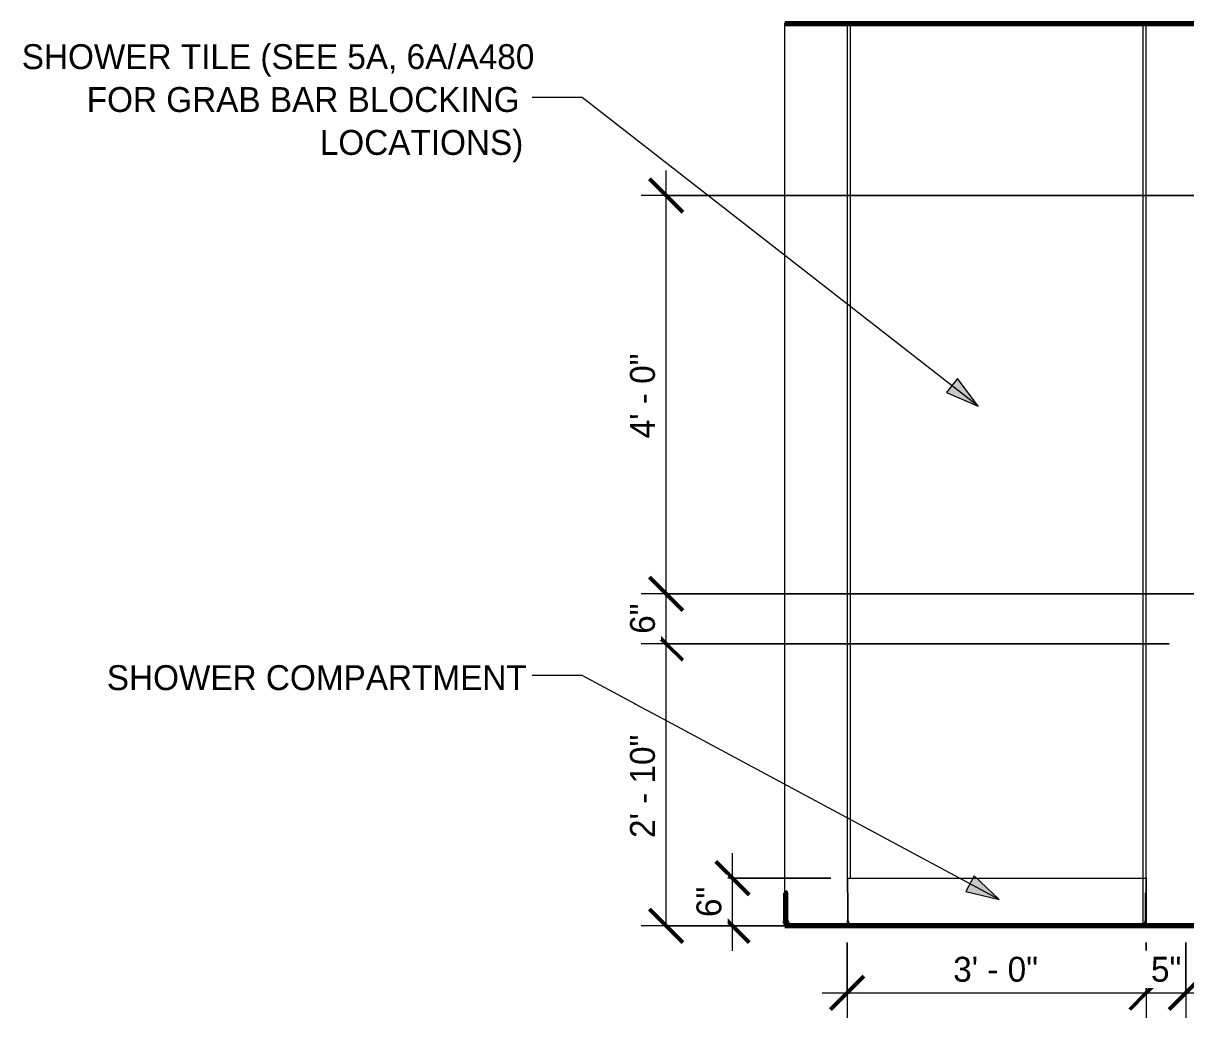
# Model space of a CAD drawing. Header units: inches. Extents: x -3861 to -1440, y -29 to 12117.
# Drawn here: x -2267.9 to -2127.9, y -11.1 to 108.8 of the extents above; entities that cross this region are included whole.
import ezdxf

# ---------------------------------------------------------------- set-up
doc = ezdxf.new("R2010")
doc.units = ezdxf.units.IN
doc.header["$MEASUREMENT"] = 0
for name, color, linetype, lineweight in [('0-6', 130, 'Continuous', 5), ('A-ANNO-DIMS', 211, 'Continuous', 9), ('A-ANNO-DIMS-32', 211, 'Continuous', 9), ('A-FLOR-2', 7, 'Continuous', 70), ('A-WALL', 113, 'Continuous', 18), ('A-WALL-3', 113, 'Continuous', 70), ('G-ANNO-TEXT', 231, 'Continuous', 9), ('P-SANR-FIXT', 6, 'Continuous', 9)]:
    doc.layers.add(name, color=color, linetype=linetype, lineweight=lineweight)
doc.styles.add('Century Gothic', font='ufonts.com_century-gothic.ttf', dxfattribs={"height": 3})
doc.dimstyles.new('OD_1__HACK_1', dxfattribs={"dimscale": 12, "dimtxt": 3.132505, "dimasz": 0.333333, "dimexe": 0.25, "dimexo": 0.166667, "dimgap": 0.041667, "dimtad": 1, "dimdec": 0, "dimzin": 3, "dimdsep": 46, "dimlunit": 4, "dimtxsty": 'Century Gothic', "dimblk1": 'OBLIQUE', "dimblk2": 'OBLIQUE', "dimsah": 1, "dimcen": 0.09, "dimdle": 0.25, "dimazin": 0, "dimtfac": 1, "dimtdec": 4, "dimtix": 1, "dimtmove": 0, "dimatfit": 3, "dimfxl": 1, "dimtvp": 1, "dimtfill": 1, "dimfrac": 2, "dimtolj": 1, "dimtzin": 0, "dimarcsym": 2})
doc.dimstyles.new('OD_1__HACK_2', dxfattribs={"dimscale": 12, "dimtxt": 3.132505, "dimasz": 0.333333, "dimexe": 0.25, "dimexo": 0.166667, "dimgap": 0.041667, "dimtad": 1, "dimdec": 0, "dimzin": 3, "dimdsep": 46, "dimlunit": 4, "dimtxsty": 'Century Gothic', "dimblk1": 'OBLIQUE', "dimblk2": 'OBLIQUE', "dimsah": 1, "dimcen": 0.09, "dimdle": 0.25, "dimazin": 0, "dimtfac": 1, "dimtdec": 4, "dimtix": 1, "dimtmove": 0, "dimatfit": 3, "dimfxl": 1, "dimtvp": 1, "dimtfill": 1, "dimfrac": 2, "dimtolj": 1, "dimtzin": 0, "dimarcsym": 2})

# ---------------------------------------------------------------- blocks, each defined once
blk = doc.blocks.new('CTR - 1st Phase - Shell_rvt-8-1ST FLOOR - 1BD ADA TYPE A BATH LAV WALL')
at = {"layer": 'A-FLOR-2'}
for p, q in [((3313.91, 108.75), (3459.28, 108.75)), ((3459.28, 0), (3313.91, 0))]:
    blk.add_line(p, q, dxfattribs=at)
blk = doc.blocks.new('Basic Wall _ INT - W4BØF - _5_8 GYP - 2X4 WOOD_BATT_ - 5_8 GYP_ - ___-2682791-1ST FLOOR - 1BD ADA TYPE A BATH LAV WALL')
at = {"layer": 'A-WALL'}
blk.add_line((3313.92, 4), (3313.92, 0.61), dxfattribs=at)
at = {"layer": 'A-WALL-3'}
for p, q in [((3313.97, 4), (3313.92, 4)), ((3314.05, 0.61), (3314.05, 3.92)), ((3314.27, 0), (3314.34, 0.11))]:
    blk.add_line(p, q, dxfattribs=at)
for centre, radius, start, end in [((3313.97, 3.92), 0.0822, 0, 90), ((3314.63, 0.61), 0.702, 180, 240), ((3314.63, 0.61), 0.577, 180, 240)]:
    blk.add_arc(centre, radius, start, end, dxfattribs=at)
blk = doc.blocks.new('Shower Base-3D - 36_ x 36_-1586087-1ST FLOOR - 1BD ADA TYPE A BATH LAV WALL')
at = {"layer": 'P-SANR-FIXT'}
for p, q in [((3321.47, 5.75), (3357.47, 5.75)), ((3321.47, 5.75), (3321.47, 0)), ((3357.47, 5.75), (3357.47, 0))]:
    blk.add_line(p, q, dxfattribs=at)
blk = doc.blocks.new('Basic Wall _ INT - W8FØF - INT - _5_8 GYP - 2X8 WOOD_BATT__ - ___-2702905-1ST FLOOR - 1BD ADA TYPE A BATH LAV WALL')
at = {"layer": 'A-WALL'}
for p, q in [((3321.47, 4), (3321.42, 4)), ((3321.55, 0.61), (3321.55, 3.92)), ((3321.77, 0), (3321.84, 0.11))]:
    blk.add_line(p, q, dxfattribs=at)
for centre, radius, start, end in [((3321.47, 3.92), 0.0822, 0, 90), ((3322.13, 0.61), 0.702, 180, 240), ((3322.13, 0.61), 0.577, 180, 240)]:
    blk.add_arc(centre, radius, start, end, dxfattribs=at)
blk = doc.blocks.new('Basic Wall _ INT - W4BØF - _5_8 GYP - 2X4 WOOD_BATT_ - 5_8 GYP_ - ___-2966384-1ST FLOOR - 1BD ADA TYPE A BATH LAV WALL')
at = {"layer": 'A-WALL'}
for p, q in [((3357.34, 3.92), (3357.34, 0.61)), ((3357.47, 4), (3357.42, 4)), ((3357.05, 0.11), (3357.12, 0))]:
    blk.add_line(p, q, dxfattribs=at)
for centre, radius, start, end in [((3357.42, 3.92), 0.0822, 90, 180), ((3356.76, 0.61), 0.577, 300, 0), ((3356.76, 0.61), 0.702, 300, 0)]:
    blk.add_arc(centre, radius, start, end, dxfattribs=at)
blk = doc.blocks.new('DIMBLOCK73-1ST FLOOR - 1BD ADA TYPE A BATH LAV WALL')
at = {"layer": 'A-ANNO-DIMS-32', "lineweight": 50}
for p, q in [((-2190.48, 34), (-2192.48, 36)), ((-2190.48, 34), (-2188.48, 32)), ((-2190.48, 0), (-2192.48, 2)), ((-2190.48, 0), (-2188.48, -2))]:
    blk.add_line(p, q, dxfattribs=at)
at = {"layer": 'A-ANNO-DIMS-32'}
for p, q in [((-2129.87, 34), (-2193.48, 34)), ((-2190.48, 0), (-2190.48, 34)), ((-2190.48, 34), (-2129.87, 34)), ((-2178.41, 0), (-2193.48, 0)), ((-2190.48, 0), (-2178.41, 0))]:
    blk.add_line(p, q, dxfattribs=at)
at = {"layer": 'A-ANNO-DIMS-32', "color": 0, "insert": (-2194.83, 10.59), "char_height": 3, "width": 15.394, "attachment_point": 1, "rotation": 90, "line_spacing_factor": 0.984502, "style": 'Century Gothic', "bg_fill": 3, "box_fill_scale": 1.25, "bg_fill_color": 256, "bg_fill_true_color": 13158600, "bg_fill_transparency": 0}
blk.add_mtext('2\' - 10"', dxfattribs=at)
blk = doc.blocks.new('_Oblique')
at = {"color": 0, "linetype": 'ByBlock', "lineweight": -2}
blk.add_line((-0.5, -0.5), (0.5, 0.5), dxfattribs=at)
blk = doc.blocks.new('DIMBLOCK74-1ST FLOOR - 1BD ADA TYPE A BATH LAV WALL')
at = {"layer": 'A-ANNO-DIMS-32', "lineweight": 50}
for p, q in [((-2190.48, 40), (-2192.48, 42)), ((-2190.48, 40), (-2188.48, 38)), ((-2190.48, 34), (-2192.48, 36)), ((-2190.48, 34), (-2188.48, 32))]:
    blk.add_line(p, q, dxfattribs=at)
at = {"layer": 'A-ANNO-DIMS-32'}
for p, q in [((-2123.87, 40), (-2193.48, 40)), ((-2190.48, 34), (-2190.48, 40)), ((-2190.48, 40), (-2123.87, 40)), ((-2129.87, 34), (-2193.48, 34)), ((-2190.48, 34), (-2129.87, 34))]:
    blk.add_line(p, q, dxfattribs=at)
at = {"layer": 'A-ANNO-DIMS-32', "color": 0, "insert": (-2194.83, 35.19), "char_height": 3, "width": 4.3557, "attachment_point": 1, "rotation": 90, "line_spacing_factor": 0.984502, "style": 'Century Gothic', "bg_fill": 3, "box_fill_scale": 1.25, "bg_fill_color": 256, "bg_fill_true_color": 13158600, "bg_fill_transparency": 0}
blk.add_mtext('6"', dxfattribs=at)
blk = doc.blocks.new('DIMBLOCK75-1ST FLOOR - 1BD ADA TYPE A BATH LAV WALL')
at = {"layer": 'A-ANNO-DIMS-32', "lineweight": 50}
for p, q in [((-2190.48, 88), (-2192.48, 90)), ((-2190.48, 88), (-2188.48, 86)), ((-2190.48, 40), (-2192.48, 42)), ((-2190.48, 40), (-2188.48, 38))]:
    blk.add_line(p, q, dxfattribs=at)
at = {"layer": 'A-ANNO-DIMS-32'}
for p, q in [((-2190.48, 40), (-2190.48, 91)), ((-2123.87, 88), (-2193.48, 88)), ((-2190.48, 88), (-2123.87, 88)), ((-2123.87, 40), (-2193.48, 40)), ((-2190.48, 40), (-2123.87, 40))]:
    blk.add_line(p, q, dxfattribs=at)
at = {"layer": 'A-ANNO-DIMS-32', "color": 0, "insert": (-2194.83, 58.75), "char_height": 3, "width": 12.5897, "attachment_point": 1, "rotation": 90, "line_spacing_factor": 0.984502, "style": 'Century Gothic', "bg_fill": 3, "box_fill_scale": 1.25, "bg_fill_color": 256, "bg_fill_true_color": 13158600, "bg_fill_transparency": 0}
blk.add_mtext('4\' - 0"', dxfattribs=at)
blk = doc.blocks.new('DIMBLOCK78-1ST FLOOR - 1BD ADA TYPE A BATH LAV WALL')
at = {"layer": 'A-ANNO-DIMS-32'}
for p, q in [((-2182.48, -3), (-2182.48, 8.75)), ((-2170.62, 5.75), (-2185.48, 5.75)), ((-2182.48, 5.75), (-2170.62, 5.75)), ((-2170.62, 0), (-2185.48, 0)), ((-2182.48, 0), (-2170.62, 0))]:
    blk.add_line(p, q, dxfattribs=at)
at = {"layer": 'A-ANNO-DIMS-32', "lineweight": 50}
for p, q in [((-2182.48, 5.75), (-2184.48, 7.75)), ((-2182.48, 5.75), (-2180.48, 3.75)), ((-2182.48, 0), (-2184.48, 2)), ((-2182.48, 0), (-2180.48, -2))]:
    blk.add_line(p, q, dxfattribs=at)
at = {"layer": 'A-ANNO-DIMS-32', "color": 0, "insert": (-2186.83, 1.06), "char_height": 3, "width": 4.3557, "attachment_point": 1, "rotation": 90, "line_spacing_factor": 0.984502, "style": 'Century Gothic', "bg_fill": 3, "box_fill_scale": 1.25, "bg_fill_color": 256, "bg_fill_true_color": 13158600, "bg_fill_transparency": 0}
blk.add_mtext('6"', dxfattribs=at)
blk = doc.blocks.new('DIMBLOCK79-1ST FLOOR - 1BD ADA TYPE A BATH LAV WALL')
at = {"layer": 'A-ANNO-DIMS-32'}
for p, q in [((-2168.66, -2), (-2168.66, -11.07)), ((-2168.66, -8.07), (-2168.66, -2)), ((-2132.62, -2), (-2132.62, -11.07)), ((-2132.62, -8.07), (-2132.62, -2)), ((-2171.66, -8.07), (-2132.62, -8.07))]:
    blk.add_line(p, q, dxfattribs=at)
at = {"layer": 'A-ANNO-DIMS-32', "lineweight": 50}
for p, q in [((-2168.66, -8.07), (-2166.66, -6.07)), ((-2132.62, -8.07), (-2130.62, -6.07)), ((-2168.66, -8.07), (-2170.66, -10.07)), ((-2132.62, -8.07), (-2134.62, -10.07))]:
    blk.add_line(p, q, dxfattribs=at)
at = {"layer": 'A-ANNO-DIMS-32', "color": 0, "insert": (-2155.89, -3.73), "char_height": 3, "width": 12.5897, "attachment_point": 1, "line_spacing_factor": 0.984502, "style": 'Century Gothic', "bg_fill": 3, "box_fill_scale": 1.25, "bg_fill_color": 256, "bg_fill_true_color": 13158600, "bg_fill_transparency": 0}
blk.add_mtext('3\' - 0"', dxfattribs=at)
blk = doc.blocks.new('DIMBLOCK80-1ST FLOOR - 1BD ADA TYPE A BATH LAV WALL')
at = {"layer": 'A-ANNO-DIMS-32'}
for p, q in [((-2132.62, -2), (-2132.62, -11.07)), ((-2132.62, -8.07), (-2132.62, -2)), ((-2127.87, -2), (-2127.87, -11.07)), ((-2127.87, -8.07), (-2127.87, -2)), ((-2132.62, -8.07), (-2127.87, -8.07))]:
    blk.add_line(p, q, dxfattribs=at)
at = {"layer": 'A-ANNO-DIMS-32', "lineweight": 50}
for p, q in [((-2132.62, -8.07), (-2130.62, -6.07)), ((-2127.87, -8.07), (-2125.87, -6.07)), ((-2132.62, -8.07), (-2134.62, -10.07)), ((-2127.87, -8.07), (-2129.87, -10.07))]:
    blk.add_line(p, q, dxfattribs=at)
at = {"layer": 'A-ANNO-DIMS-32', "color": 0, "insert": (-2132.06, -3.73), "char_height": 3, "width": 4.3557, "attachment_point": 1, "line_spacing_factor": 0.984502, "style": 'Century Gothic', "bg_fill": 3, "box_fill_scale": 1.25, "bg_fill_color": 256, "bg_fill_true_color": 13158600, "bg_fill_transparency": 0}
blk.add_mtext('5"', dxfattribs=at)
blk = doc.blocks.new('DIMBLOCK81-1ST FLOOR - 1BD ADA TYPE A BATH LAV WALL')
at = {"layer": 'A-ANNO-DIMS-32'}
for p, q in [((-2127.87, -2), (-2127.87, -11.07)), ((-2127.87, -8.07), (-2127.87, -2)), ((-2067.87, -2), (-2067.87, -11.07)), ((-2067.87, -8.07), (-2067.87, -2)), ((-2127.87, -8.07), (-2067.87, -8.07))]:
    blk.add_line(p, q, dxfattribs=at)
at = {"layer": 'A-ANNO-DIMS-32', "lineweight": 50}
for p, q in [((-2127.87, -8.07), (-2125.87, -6.07)), ((-2067.87, -8.07), (-2065.87, -6.07)), ((-2127.87, -8.07), (-2129.87, -10.07)), ((-2067.87, -8.07), (-2069.87, -10.07))]:
    blk.add_line(p, q, dxfattribs=at)
at = {"layer": 'A-ANNO-DIMS-32', "color": 0, "insert": (-2103.12, -3.73), "char_height": 3, "width": 12.5897, "attachment_point": 1, "line_spacing_factor": 0.984502, "style": 'Century Gothic', "bg_fill": 3, "box_fill_scale": 1.25, "bg_fill_color": 256, "bg_fill_true_color": 13158600, "bg_fill_transparency": 0}
blk.add_mtext('5\' - 0"', dxfattribs=at)

msp = doc.modelspace()

# ---------------------------------------------------------------- linework, layer by layer
at = {"layer": 'A-WALL'}
for p, q in [((-2176.16, 0), (-2176.16, 108.76)), ((-2168.66, 108.75), (-2168.66, 4)), ((-2168.29, 108.75), (-2168.29, 5.75)), ((-2132.99, 0), (-2132.99, 108.75)), ((-2132.62, 0), (-2132.62, 108.75)), ((-2176.18, 0), (-2176.16, 0)), ((-2168.66, 0.61), (-2168.66, 0))]:
    msp.add_line(p, q, dxfattribs=at)
at = {"layer": 'G-ANNO-TEXT'}
for p, q in [((-2200.61, 99.82), (-2206.62, 99.82)), ((-2200.61, 30.16), (-2206.62, 30.16))]:
    msp.add_line(p, q, dxfattribs=at)

# ---------------------------------------------------------------- block references
at = {"layer": '0-6'}
msp.add_blockref('CTR - 1st Phase - Shell_rvt-8-1ST FLOOR - 1BD ADA TYPE A BATH LAV WALL', (-5490.09, 0), dxfattribs=at)
at = {"layer": 'A-WALL'}
for name in ['Basic Wall _ INT - W4BØF - _5_8 GYP - 2X4 WOOD_BATT_ - 5_8 GYP_ - ___-2682791-1ST FLOOR - 1BD ADA TYPE A BATH LAV WALL', 'Basic Wall _ INT - W8FØF - INT - _5_8 GYP - 2X8 WOOD_BATT__ - ___-2702905-1ST FLOOR - 1BD ADA TYPE A BATH LAV WALL', 'Basic Wall _ INT - W4BØF - _5_8 GYP - 2X4 WOOD_BATT_ - 5_8 GYP_ - ___-2966384-1ST FLOOR - 1BD ADA TYPE A BATH LAV WALL']:
    msp.add_blockref(name, (-5490.09, 0), dxfattribs=at)
at = {"layer": 'P-SANR-FIXT'}
msp.add_blockref('Shower Base-3D - 36_ x 36_-1586087-1ST FLOOR - 1BD ADA TYPE A BATH LAV WALL', (-5490.09, 0), dxfattribs=at)

# ---------------------------------------------------------------- texts
at = {"layer": 'G-ANNO-TEXT', "char_height": 3, "attachment_point": 1, "style": 'Century Gothic'}
for s, insert, width in [('SHOWER TILE (SEE 5A, 6A/A480', (-2268.12, 106.24), 74.538), ('FOR GRAB BAR BLOCKING', (-2260.29, 101.07), 65.044), ('LOCATIONS)', (-2232.21, 95.9), 31.007), ('SHOWER COMPARTMENT', (-2257.87, 31.41), 62.115)]:
    msp.add_mtext(s, dxfattribs=dict(at, insert=insert, width=width))

# ---------------------------------------------------------------- next in the draw order: dimensions: what is measured, and where the dimension line sits
at = {"layer": 'A-ANNO-DIMS'}
dim = msp.add_linear_dim(base=(-2190.48, 34), p1=(-2176.41, 0), p2=(-2127.87, 34), angle=90, dimstyle='OD_1__HACK_2', override={"dimpost": '<>', "dimfxl": 59.265568}, dxfattribs=at)
dim.commit()
dim.dimension.update_dxf_attribs({"geometry": 'DIMBLOCK73-1ST FLOOR - 1BD ADA TYPE A BATH LAV WALL', "text_midpoint": (-2192.56, 17)})

# ---------------------------------------------------------------- next in the draw order: hatches: boundary and pattern name
at = {"layer": 'G-ANNO-TEXT'}
msp.add_hatch(color=256, dxfattribs=at).paths.add_polyline_path([(-2150.34, 3.18), (-2153.36, 6.01), (-2154.37, 4.13)], flags=0)

# ---------------------------------------------------------------- next in the draw order: linework, layer by layer
for p, q in [((-2153.36, 6.01), (-2154.37, 4.13)), ((-2150.34, 3.18), (-2153.36, 6.01)), ((-2154.37, 4.13), (-2150.34, 3.18))]:
    msp.add_line(p, q, dxfattribs=at)

# ---------------------------------------------------------------- next in the draw order: dimensions: what is measured, and where the dimension line sits
at = {"layer": 'A-ANNO-DIMS'}
for base, p1, p2, dimstyle, override, picture, middle in [((-2190.48, 40), (-2127.87, 34), (-2121.87, 40), 'OD_1__HACK_2', {"dimpost": '<>', "dimfxl": 8.485281}, 'DIMBLOCK74-1ST FLOOR - 1BD ADA TYPE A BATH LAV WALL', (-2192.56, 37)), ((-2182.48, 5.75), (-2168.62, 0), (-2168.62, 5.75), 'OD_1__HACK_1', {"dimpost": '<>', "dimfxl": 5.75}, 'DIMBLOCK78-1ST FLOOR - 1BD ADA TYPE A BATH LAV WALL', (-2184.56, 2.88))]:
    dim = msp.add_linear_dim(base=base, p1=p1, p2=p2, angle=90, dimstyle=dimstyle, override=override, dxfattribs=at)
    dim.commit()
    dim.dimension.update_dxf_attribs({"geometry": picture, "text_midpoint": middle})

# ---------------------------------------------------------------- next in the draw order: linework, layer by layer
at = {"layer": 'G-ANNO-TEXT'}
msp.add_line((-2150.34, 3.18), (-2200.61, 30.16), dxfattribs=at)

# ---------------------------------------------------------------- next in the draw order: dimensions: what is measured, and where the dimension line sits
at = {"layer": 'A-ANNO-DIMS'}
dim = msp.add_linear_dim(base=(-2190.48, 88), p1=(-2121.87, 40), p2=(-2121.87, 88), angle=90, dimstyle='OD_1__HACK_2', override={"dimpost": '<>', "dimfxl": 48}, dxfattribs=at)
dim.commit()
dim.dimension.update_dxf_attribs({"geometry": 'DIMBLOCK75-1ST FLOOR - 1BD ADA TYPE A BATH LAV WALL', "text_midpoint": (-2192.56, 64)})
dim = msp.add_linear_dim(base=(-2132.62, -8.07), p1=(-2168.66, 0), p2=(-2132.62, 0), dimstyle='OD_1__HACK_1', override={"dimpost": '<>', "dimfxl": 36.042842}, dxfattribs=at)
dim.commit()
dim.dimension.update_dxf_attribs({"geometry": 'DIMBLOCK79-1ST FLOOR - 1BD ADA TYPE A BATH LAV WALL', "text_midpoint": (-2150.64, -6)})

# ---------------------------------------------------------------- next in the draw order: hatches: boundary and pattern name
at = {"layer": 'G-ANNO-TEXT'}
msp.add_hatch(color=256, dxfattribs=at).paths.add_polyline_path([(-2152.89, 62.63), (-2155.39, 65.94), (-2156.7, 64.25)], flags=0)

# ---------------------------------------------------------------- next in the draw order: linework, layer by layer
for p, q in [((-2152.89, 62.63), (-2200.61, 99.82)), ((-2155.39, 65.94), (-2156.7, 64.25)), ((-2152.89, 62.63), (-2155.39, 65.94)), ((-2156.7, 64.25), (-2152.89, 62.63))]:
    msp.add_line(p, q, dxfattribs=at)

# ---------------------------------------------------------------- next in the draw order: dimensions: what is measured, and where the dimension line sits
at = {"layer": 'A-ANNO-DIMS'}
dim = msp.add_linear_dim(base=(-2127.87, -8.07), p1=(-2132.62, 0), p2=(-2127.87, 0), dimstyle='OD_1__HACK_1', override={"dimpost": '<>', "dimfxl": 4.75}, dxfattribs=at)
dim.commit()
dim.dimension.update_dxf_attribs({"geometry": 'DIMBLOCK80-1ST FLOOR - 1BD ADA TYPE A BATH LAV WALL', "text_midpoint": (-2130.24, -6.04)})

# ---------------------------------------------------------------- next in the draw order: dimensions: what is measured, and where the dimension line sits
dim = msp.add_linear_dim(base=(-2067.87, -8.07), p1=(-2127.87, 0), p2=(-2067.87, 0), dimstyle='OD_1__HACK_1', override={"dimpost": '<>', "dimfxl": 60}, dxfattribs=at)
dim.commit()
dim.dimension.update_dxf_attribs({"geometry": 'DIMBLOCK81-1ST FLOOR - 1BD ADA TYPE A BATH LAV WALL', "text_midpoint": (-2097.87, -6)})

doc.saveas('drawing.dxf')
